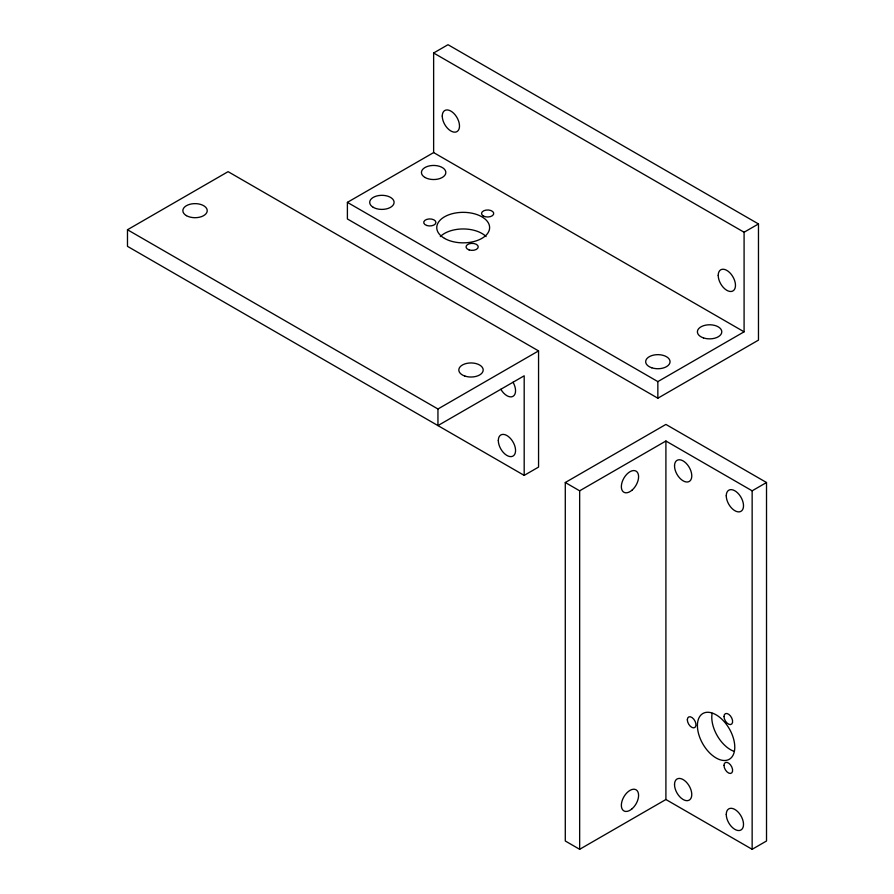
<?xml version="1.0" encoding="UTF-8"?>
<svg xmlns="http://www.w3.org/2000/svg" width="894" height="894" viewBox="0 0 894 894"><rect width="100%" height="100%" fill="white"/><g stroke="black" fill="none" stroke-linecap="round" stroke-linejoin="round"><path stroke-width="1.34" d="M127.484 229.747L228.093 171.659L538.557 350.906L538.557 467.081L524.186 475.384L127.484 246.342L127.484 229.747L437.948 408.994L538.557 350.906M433.635 53.003L448.006 44.7L758.47 223.947L758.47 340.122L657.85 398.21L347.397 218.963L347.397 202.368L433.635 152.583L744.087 331.819L744.087 232.239L433.635 53.003L433.635 152.583M744.087 232.239L758.47 223.947M347.397 202.368L657.85 381.604L744.087 331.819M565.287 482.514L665.907 424.426L766.516 482.514L766.516 840.997L752.145 849.3L665.907 799.515L579.658 849.3L565.287 840.997L565.287 482.514L579.658 490.817L665.907 441.021L752.145 490.817L766.516 482.514M752.145 490.817L752.145 849.3M665.907 441.021L665.907 799.515M657.85 381.604L657.85 398.21M579.658 490.817L579.658 849.3M524.186 475.384L524.186 375.804L437.948 425.589L437.948 408.994M734.119 751.362A26.429 15.254 60 0 1 712.138 713.3M440.317 236.575A26.429 15.254 0 0 1 486.079 236.575M513.033 382.241A12.192 7.04 60 0 1 513.033 396.321A12.192 7.04 60 0 1 500.841 389.281M674.523 784.574A12.192 7.04 60 0 0 687.464 800.666A12.192 7.04 60 0 0 687.464 783.423A12.192 7.04 60 0 0 674.523 784.574M674.523 465.919A12.192 7.04 60 0 0 687.464 482.011A12.192 7.04 60 0 0 687.464 464.757A12.192 7.04 60 0 0 674.523 465.919M726.263 495.79A12.192 7.04 60 0 0 739.204 511.882A12.192 7.04 60 0 0 739.204 494.639A12.192 7.04 60 0 0 726.263 495.79M726.263 814.445A12.192 7.04 60 0 0 739.204 830.537A12.192 7.04 60 0 0 739.204 813.294A12.192 7.04 60 0 0 726.263 814.445M697.409 725.604A26.429 15.254 60 0 0 725.436 760.47A26.429 15.254 60 0 0 725.436 723.101A26.429 15.254 60 0 0 697.409 725.604M723.995 716.53A6.102 3.52 60 0 0 730.465 724.576A6.102 3.52 60 0 0 730.465 715.949A6.102 3.52 60 0 0 723.995 716.53M723.995 765.398A6.102 3.52 60 0 0 730.465 773.444A6.102 3.52 60 0 0 730.465 764.817A6.102 3.52 60 0 0 723.995 765.398M687.341 719.804A6.102 3.52 60 0 0 693.811 727.85A6.102 3.52 60 0 0 693.811 719.223A6.102 3.52 60 0 0 687.341 719.804M632.203 808.668A12.192 7.04 -60 0 0 636.07 789.782A12.192 7.04 -60 0 0 621.643 802.577A12.192 7.04 -60 0 0 632.203 808.668M632.203 490.013A12.192 7.04 -60 0 0 636.07 471.127A12.192 7.04 -60 0 0 621.643 483.911A12.192 7.04 -60 0 0 632.203 490.013M425.008 177.47A12.192 7.04 0 0 0 445.413 174.319A12.192 7.04 0 0 0 430.472 165.692A12.192 7.04 0 0 0 425.008 177.47M703.5 337.921A12.192 7.04 0 0 0 721.793 331.819A12.192 7.04 0 0 0 703.5 325.718A12.192 7.04 0 0 0 703.5 337.921M651.76 367.792A12.192 7.04 0 0 0 670.053 361.69A12.192 7.04 0 0 0 651.76 355.6A12.192 7.04 0 0 0 651.76 367.792M373.267 207.341A12.192 7.04 0 0 0 393.673 204.19A12.192 7.04 0 0 0 378.732 195.562A12.192 7.04 0 0 0 373.267 207.341M444.508 238.385A26.429 15.254 0 0 0 488.716 231.546A26.429 15.254 0 0 0 456.353 212.861A26.429 15.254 0 0 0 444.508 238.385M469.093 249.918A6.102 3.52 0 0 0 478.234 246.867A6.102 3.52 0 0 0 469.093 243.827A6.102 3.52 0 0 0 469.093 249.918M426.773 225.489A6.102 3.52 0 0 0 435.914 222.438A6.102 3.52 0 0 0 426.773 219.388A6.102 3.52 0 0 0 426.773 225.489M483.319 215.979A6.102 3.52 0 0 0 493.522 214.404A6.102 3.52 0 0 0 486.057 210.09A6.102 3.52 0 0 0 483.319 215.979M442.262 116.064A12.192 7.04 60 0 0 455.191 132.156A12.192 7.04 60 0 0 455.191 114.913A12.192 7.04 60 0 0 442.262 116.064M718.217 275.397A12.192 7.04 60 0 0 731.158 291.489A12.192 7.04 60 0 0 731.158 274.234A12.192 7.04 60 0 0 718.217 275.397M464.902 376.083A12.192 7.04 0 0 0 483.196 369.993A12.192 7.04 0 0 0 464.902 363.892A12.192 7.04 0 0 0 464.902 376.083M186.421 215.644A12.192 7.04 0 0 0 206.816 212.481A12.192 7.04 0 0 0 191.886 203.866A12.192 7.04 0 0 0 186.421 215.644M498.316 440.53A12.192 7.04 60 0 0 511.245 456.622A12.192 7.04 60 0 0 511.245 439.367A12.192 7.04 60 0 0 498.316 440.53"/></g></svg>
